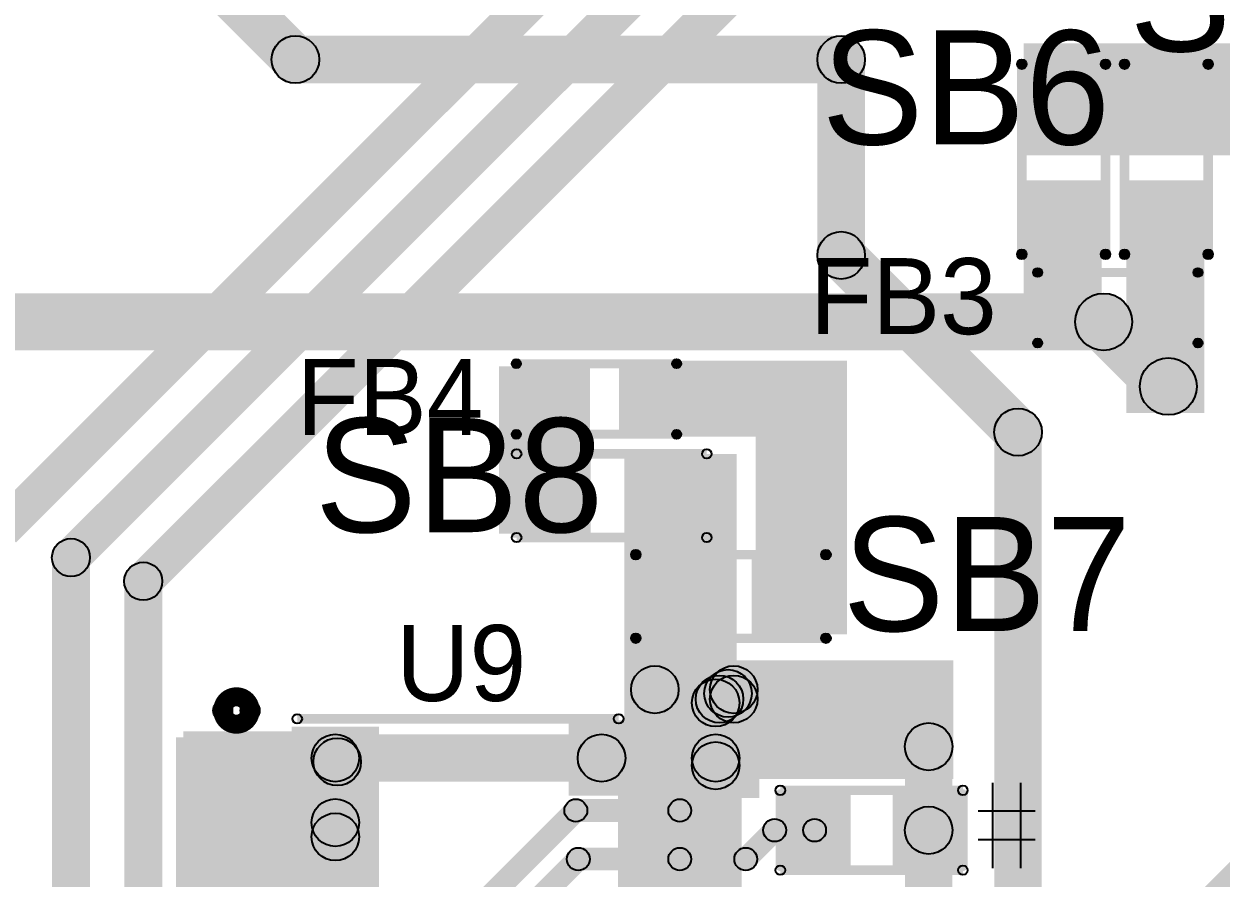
# Model space of a CAD drawing. Header units: millimetres. Extents: x -1.37 to 1.18, y -0.07 to 2.63.
# Drawn here: x -0.851 to -0.221, y 1.713 to 2.163 of the extents above; entities that cross this region are included whole.
import ezdxf

# ---------------------------------------------------------------- set-up
doc = ezdxf.new("R2010")
doc.units = ezdxf.units.MM
doc.header["$MEASUREMENT"] = 0
for name, color, linetype in [('BottomLayer', 5, 'Continuous'), ('BottomPaste', 16, 'Continuous'), ('BottomSolder', 6, 'Continuous'), ('TopLayer', 1, 'Continuous'), ('TopOverlay', 2, 'Continuous'), ('TopPaste', 8, 'Continuous'), ('TopSolder', 216, 'Continuous'), ('ViaHoleLayer', 16, 'Continuous')]:
    doc.layers.add(name, color=color, linetype=linetype)

# ---------------------------------------------------------------- blocks, each defined once
blk = doc.blocks.new('S______B______7')
at = {"layer": 'TopLayer'}
for points in [[(-0.045, -0.0175), (-0.045, 0.0175), (-0.015, 0.0175), (-0.015, -0.0175)], [(0.015, -0.0175), (0.015, 0.0175), (0.045, 0.0175), (0.045, -0.0175)]]:
    blk.add_hatch(color=1, dxfattribs=at).paths.add_polyline_path(points)
at = {"layer": 'TopOverlay'}
h = blk.add_hatch(color=2, dxfattribs=at)
edge = h.paths.add_edge_path()
edge.add_arc((-0.05, 0.022), 0.0025, 0, 360)
h = blk.add_hatch(color=2, dxfattribs=at)
edge = h.paths.add_edge_path()
edge.add_arc((-0.05, 0.022), 0.0025, 0, 360)
for points in [[(-0.0475, -0.022), (-0.0525, -0.022), (-0.0525, 0.022), (-0.0475, 0.022)], [(-0.05, 0.0195), (-0.05, 0.0245), (0.05, 0.0245), (0.05, 0.0195)], [(0.0525, -0.022), (0.0475, -0.022), (0.0475, 0.022), (0.0525, 0.022)], [(-0.05, -0.0245), (-0.05, -0.0195), (0.05, -0.0195), (0.05, -0.0245)]]:
    blk.add_hatch(color=2, dxfattribs=at).paths.add_polyline_path(points)
h = blk.add_hatch(color=2, dxfattribs=at)
edge = h.paths.add_edge_path()
edge.add_arc((0.05, 0.022), 0.0025, 0, 360)
h = blk.add_hatch(color=2, dxfattribs=at)
edge = h.paths.add_edge_path()
edge.add_arc((0.05, 0.022), 0.0025, 0, 360)
h = blk.add_hatch(color=2, dxfattribs=at)
edge = h.paths.add_edge_path()
edge.add_arc((-0.05, -0.022), 0.0025, 0, 360)
h = blk.add_hatch(color=2, dxfattribs=at)
edge = h.paths.add_edge_path()
edge.add_arc((-0.05, -0.022), 0.0025, 0, 360)
h = blk.add_hatch(color=2, dxfattribs=at)
edge = h.paths.add_edge_path()
edge.add_arc((0.05, -0.022), 0.0025, 0, 360)
h = blk.add_hatch(color=2, dxfattribs=at)
edge = h.paths.add_edge_path()
edge.add_arc((0.05, -0.022), 0.0025, 0, 360)
at = {"layer": 'TopPaste'}
for points in [[(-0.045, -0.0175), (-0.045, 0.0175), (-0.015, 0.0175), (-0.015, -0.0175)], [(0.015, -0.0175), (0.015, 0.0175), (0.045, 0.0175), (0.045, -0.0175)]]:
    blk.add_hatch(color=8, dxfattribs=at).paths.add_polyline_path(points)
at = {"layer": 'TopSolder'}
for points in [[(-0.049, -0.0215), (-0.049, 0.0215), (-0.011, 0.0215), (-0.011, -0.0215)], [(0.011, -0.0215), (0.011, 0.0215), (0.049, 0.0215), (0.049, -0.0215)]]:
    blk.add_hatch(color=216, dxfattribs=at).paths.add_polyline_path(points)
at = {"layer": 'TopOverlay'}
for centre in [(-0.05, 0.022), (-0.05, 0.022), (0.05, 0.022), (0.05, 0.022), (-0.05, -0.022), (-0.05, -0.022), (0.05, -0.022), (0.05, -0.022)]:
    blk.add_circle(centre, 0.0025, dxfattribs=at)
blk = doc.blocks.new('S______B______8')
at = {"layer": 'TopLayer'}
for points in [[(-0.045, -0.0175), (-0.045, 0.0175), (-0.015, 0.0175), (-0.015, -0.0175)], [(0.015, -0.0175), (0.015, 0.0175), (0.045, 0.0175), (0.045, -0.0175)]]:
    blk.add_hatch(color=1, dxfattribs=at).paths.add_polyline_path(points)
at = {"layer": 'TopOverlay'}
h = blk.add_hatch(color=2, dxfattribs=at)
edge = h.paths.add_edge_path()
edge.add_arc((-0.05, 0.022), 0.0025, 0, 360)
h = blk.add_hatch(color=2, dxfattribs=at)
edge = h.paths.add_edge_path()
edge.add_arc((-0.05, 0.022), 0.0025, 0, 360)
for points in [[(-0.0525, 0.022), (-0.0475, 0.022), (-0.0475, -0.022), (-0.0525, -0.022)], [(0.05, 0.0245), (0.05, 0.0195), (-0.05, 0.0195), (-0.05, 0.0245)], [(0.0475, 0.022), (0.0525, 0.022), (0.0525, -0.022), (0.0475, -0.022)], [(0.05, -0.0195), (0.05, -0.0245), (-0.05, -0.0245), (-0.05, -0.0195)]]:
    blk.add_hatch(color=2, dxfattribs=at).paths.add_polyline_path(points)
h = blk.add_hatch(color=2, dxfattribs=at)
edge = h.paths.add_edge_path()
edge.add_arc((0.05, 0.022), 0.0025, 0, 360)
h = blk.add_hatch(color=2, dxfattribs=at)
edge = h.paths.add_edge_path()
edge.add_arc((0.05, 0.022), 0.0025, 0, 360)
h = blk.add_hatch(color=2, dxfattribs=at)
edge = h.paths.add_edge_path()
edge.add_arc((-0.05, -0.022), 0.0025, 0, 360)
h = blk.add_hatch(color=2, dxfattribs=at)
edge = h.paths.add_edge_path()
edge.add_arc((-0.05, -0.022), 0.0025, 0, 360)
h = blk.add_hatch(color=2, dxfattribs=at)
edge = h.paths.add_edge_path()
edge.add_arc((0.05, -0.022), 0.0025, 0, 360)
h = blk.add_hatch(color=2, dxfattribs=at)
edge = h.paths.add_edge_path()
edge.add_arc((0.05, -0.022), 0.0025, 0, 360)
at = {"layer": 'TopPaste'}
for points in [[(-0.045, -0.0175), (-0.045, 0.0175), (-0.015, 0.0175), (-0.015, -0.0175)], [(0.015, -0.0175), (0.015, 0.0175), (0.045, 0.0175), (0.045, -0.0175)]]:
    blk.add_hatch(color=8, dxfattribs=at).paths.add_polyline_path(points)
at = {"layer": 'TopSolder'}
for points in [[(-0.049, -0.0215), (-0.049, 0.0215), (-0.011, 0.0215), (-0.011, -0.0215)], [(0.011, -0.0215), (0.011, 0.0215), (0.049, 0.0215), (0.049, -0.0215)]]:
    blk.add_hatch(color=216, dxfattribs=at).paths.add_polyline_path(points)
at = {"layer": 'TopOverlay'}
for centre in [(-0.05, 0.022), (-0.05, 0.022), (0.05, 0.022), (0.05, 0.022), (-0.05, -0.022), (-0.05, -0.022), (0.05, -0.022), (0.05, -0.022)]:
    blk.add_circle(centre, 0.0025, dxfattribs=at)
blk = doc.blocks.new('S______B______9')
at = {"layer": 'TopLayer'}
for points in [[(-0.045, -0.0175), (-0.045, 0.0175), (-0.015, 0.0175), (-0.015, -0.0175)], [(0.015, -0.0175), (0.015, 0.0175), (0.045, 0.0175), (0.045, -0.0175)]]:
    blk.add_hatch(color=1, dxfattribs=at).paths.add_polyline_path(points)
at = {"layer": 'TopOverlay'}
h = blk.add_hatch(color=2, dxfattribs=at)
edge = h.paths.add_edge_path()
edge.add_arc((-0.05, 0.022), 0.0025, 0, 360)
h = blk.add_hatch(color=2, dxfattribs=at)
edge = h.paths.add_edge_path()
edge.add_arc((-0.05, 0.022), 0.0025, 0, 360)
for points in [[(-0.0525, 0.022), (-0.0475, 0.022), (-0.0475, -0.022), (-0.0525, -0.022)], [(-0.05, 0.0195), (-0.05, 0.0245), (0.05, 0.0245), (0.05, 0.0195)], [(0.0475, 0.022), (0.0525, 0.022), (0.0525, -0.022), (0.0475, -0.022)], [(-0.05, -0.0245), (-0.05, -0.0195), (0.05, -0.0195), (0.05, -0.0245)]]:
    blk.add_hatch(color=2, dxfattribs=at).paths.add_polyline_path(points)
h = blk.add_hatch(color=2, dxfattribs=at)
edge = h.paths.add_edge_path()
edge.add_arc((0.05, 0.022), 0.0025, 0, 360)
h = blk.add_hatch(color=2, dxfattribs=at)
edge = h.paths.add_edge_path()
edge.add_arc((0.05, 0.022), 0.0025, 0, 360)
h = blk.add_hatch(color=2, dxfattribs=at)
edge = h.paths.add_edge_path()
edge.add_arc((-0.05, -0.022), 0.0025, 0, 360)
h = blk.add_hatch(color=2, dxfattribs=at)
edge = h.paths.add_edge_path()
edge.add_arc((-0.05, -0.022), 0.0025, 0, 360)
h = blk.add_hatch(color=2, dxfattribs=at)
edge = h.paths.add_edge_path()
edge.add_arc((0.05, -0.022), 0.0025, 0, 360)
h = blk.add_hatch(color=2, dxfattribs=at)
edge = h.paths.add_edge_path()
edge.add_arc((0.05, -0.022), 0.0025, 0, 360)
at = {"layer": 'TopPaste'}
for points in [[(-0.045, -0.0175), (-0.045, 0.0175), (-0.015, 0.0175), (-0.015, -0.0175)], [(0.015, -0.0175), (0.015, 0.0175), (0.045, 0.0175), (0.045, -0.0175)]]:
    blk.add_hatch(color=8, dxfattribs=at).paths.add_polyline_path(points)
at = {"layer": 'TopSolder'}
for points in [[(-0.049, -0.0215), (-0.049, 0.0215), (-0.011, 0.0215), (-0.011, -0.0215)], [(0.011, -0.0215), (0.011, 0.0215), (0.049, 0.0215), (0.049, -0.0215)]]:
    blk.add_hatch(color=216, dxfattribs=at).paths.add_polyline_path(points)
at = {"layer": 'TopOverlay'}
for centre in [(-0.05, 0.022), (-0.05, 0.022), (0.05, 0.022), (0.05, 0.022), (-0.05, -0.022), (-0.05, -0.022), (0.05, -0.022), (0.05, -0.022)]:
    blk.add_circle(centre, 0.0025, dxfattribs=at)
blk = doc.blocks.new('S______B______10')
at = {"layer": 'TopLayer'}
for points in [[(-0.045, -0.0175), (-0.045, 0.0175), (-0.015, 0.0175), (-0.015, -0.0175)], [(0.015, -0.0175), (0.015, 0.0175), (0.045, 0.0175), (0.045, -0.0175)]]:
    blk.add_hatch(color=1, dxfattribs=at).paths.add_polyline_path(points)
at = {"layer": 'TopOverlay'}
h = blk.add_hatch(color=2, dxfattribs=at)
edge = h.paths.add_edge_path()
edge.add_arc((-0.05, 0.022), 0.0025, 0, 360)
h = blk.add_hatch(color=2, dxfattribs=at)
edge = h.paths.add_edge_path()
edge.add_arc((-0.05, 0.022), 0.0025, 0, 360)
for points in [[(-0.0525, 0.022), (-0.0475, 0.022), (-0.0475, -0.022), (-0.0525, -0.022)], [(-0.05, 0.0195), (-0.05, 0.0245), (0.05, 0.0245), (0.05, 0.0195)], [(0.0475, 0.022), (0.0525, 0.022), (0.0525, -0.022), (0.0475, -0.022)], [(-0.05, -0.0245), (-0.05, -0.0195), (0.05, -0.0195), (0.05, -0.0245)]]:
    blk.add_hatch(color=2, dxfattribs=at).paths.add_polyline_path(points)
h = blk.add_hatch(color=2, dxfattribs=at)
edge = h.paths.add_edge_path()
edge.add_arc((0.05, 0.022), 0.0025, 0, 360)
h = blk.add_hatch(color=2, dxfattribs=at)
edge = h.paths.add_edge_path()
edge.add_arc((0.05, 0.022), 0.0025, 0, 360)
h = blk.add_hatch(color=2, dxfattribs=at)
edge = h.paths.add_edge_path()
edge.add_arc((-0.05, -0.022), 0.0025, 0, 360)
h = blk.add_hatch(color=2, dxfattribs=at)
edge = h.paths.add_edge_path()
edge.add_arc((-0.05, -0.022), 0.0025, 0, 360)
h = blk.add_hatch(color=2, dxfattribs=at)
edge = h.paths.add_edge_path()
edge.add_arc((0.05, -0.022), 0.0025, 0, 360)
h = blk.add_hatch(color=2, dxfattribs=at)
edge = h.paths.add_edge_path()
edge.add_arc((0.05, -0.022), 0.0025, 0, 360)
at = {"layer": 'TopPaste'}
for points in [[(-0.045, -0.0175), (-0.045, 0.0175), (-0.015, 0.0175), (-0.015, -0.0175)], [(0.015, -0.0175), (0.015, 0.0175), (0.045, 0.0175), (0.045, -0.0175)]]:
    blk.add_hatch(color=8, dxfattribs=at).paths.add_polyline_path(points)
at = {"layer": 'TopSolder'}
for points in [[(-0.049, -0.0215), (-0.049, 0.0215), (-0.011, 0.0215), (-0.011, -0.0215)], [(0.011, -0.0215), (0.011, 0.0215), (0.049, 0.0215), (0.049, -0.0215)]]:
    blk.add_hatch(color=216, dxfattribs=at).paths.add_polyline_path(points)
at = {"layer": 'TopOverlay'}
for centre in [(-0.05, 0.022), (-0.05, 0.022), (0.05, 0.022), (0.05, 0.022), (-0.05, -0.022), (-0.05, -0.022), (0.05, -0.022), (0.05, -0.022)]:
    blk.add_circle(centre, 0.0025, dxfattribs=at)
blk = doc.blocks.new('MPZ1608S121ATDH5_50')
at = {"layer": 'TopLayer'}
for points in [[(-0.03937, 0.01575), (-0.01575, 0.01575), (-0.01575, -0.01575), (-0.03937, -0.01575)], [(0.01575, 0.01575), (0.03937, 0.01575), (0.03937, -0.01575), (0.01575, -0.01575)]]:
    blk.add_hatch(color=1, dxfattribs=at).paths.add_polyline_path(points)
at = {"layer": 'TopOverlay'}
h = blk.add_hatch(color=2, dxfattribs=at)
edge = h.paths.add_edge_path()
edge.add_arc((-0.042, 0.01869), 0.00236, 0, 360)
h = blk.add_hatch(color=2, dxfattribs=at)
edge = h.paths.add_edge_path()
edge.add_arc((-0.042, 0.01869), 0.00236, 0, 360)
for points in [[(0.04226, 0.02105), (0.04226, 0.01633), (-0.042, 0.01633), (-0.042, 0.02105)], [(-0.04436, 0.01869), (-0.03964, 0.01869), (-0.03964, -0.01844), (-0.04436, -0.01844)], [(0.0399, 0.01869), (0.04462, 0.01869), (0.04462, -0.01844), (0.0399, -0.01844)], [(0.04226, -0.01607), (0.04226, -0.0208), (-0.042, -0.0208), (-0.042, -0.01607)]]:
    blk.add_hatch(color=2, dxfattribs=at).paths.add_polyline_path(points)
h = blk.add_hatch(color=2, dxfattribs=at)
edge = h.paths.add_edge_path()
edge.add_arc((0.04226, 0.01869), 0.00236, 0, 360)
h = blk.add_hatch(color=2, dxfattribs=at)
edge = h.paths.add_edge_path()
edge.add_arc((0.04226, 0.01869), 0.00236, 0, 360)
h = blk.add_hatch(color=2, dxfattribs=at)
edge = h.paths.add_edge_path()
edge.add_arc((-0.042, -0.01844), 0.00236, 0, 360)
h = blk.add_hatch(color=2, dxfattribs=at)
edge = h.paths.add_edge_path()
edge.add_arc((-0.042, -0.01844), 0.00236, 0, 360)
h = blk.add_hatch(color=2, dxfattribs=at)
edge = h.paths.add_edge_path()
edge.add_arc((0.04226, -0.01844), 0.00236, 0, 360)
h = blk.add_hatch(color=2, dxfattribs=at)
edge = h.paths.add_edge_path()
edge.add_arc((0.04226, -0.01844), 0.00236, 0, 360)
at = {"layer": 'TopPaste'}
for points in [[(-0.03937, 0.01575), (-0.01575, 0.01575), (-0.01575, -0.01575), (-0.03937, -0.01575)], [(0.01575, 0.01575), (0.03937, 0.01575), (0.03937, -0.01575), (0.01575, -0.01575)]]:
    blk.add_hatch(color=8, dxfattribs=at).paths.add_polyline_path(points)
at = {"layer": 'TopSolder'}
for points in [[(-0.04337, 0.01975), (-0.01175, 0.01975), (-0.01175, -0.01975), (-0.04337, -0.01975)], [(0.01175, 0.01975), (0.04337, 0.01975), (0.04337, -0.01975), (0.01175, -0.01975)]]:
    blk.add_hatch(color=216, dxfattribs=at).paths.add_polyline_path(points)
at = {"layer": 'TopOverlay'}
for centre in [(-0.042, 0.01869), (-0.042, 0.01869), (0.04226, 0.01869), (0.04226, 0.01869), (-0.042, -0.01844), (-0.042, -0.01844), (0.04226, -0.01844), (0.04226, -0.01844)]:
    blk.add_circle(centre, 0.00236, dxfattribs=at)
blk = doc.blocks.new('MPZ1608S121ATDH5_51')
at = {"layer": 'TopLayer'}
for points in [[(-0.03937, 0.01575), (-0.01575, 0.01575), (-0.01575, -0.01575), (-0.03937, -0.01575)], [(0.01575, 0.01575), (0.03937, 0.01575), (0.03937, -0.01575), (0.01575, -0.01575)]]:
    blk.add_hatch(color=1, dxfattribs=at).paths.add_polyline_path(points)
at = {"layer": 'TopOverlay'}
h = blk.add_hatch(color=2, dxfattribs=at)
edge = h.paths.add_edge_path()
edge.add_arc((-0.042, 0.01869), 0.00236, 0, 360)
h = blk.add_hatch(color=2, dxfattribs=at)
edge = h.paths.add_edge_path()
edge.add_arc((-0.042, 0.01869), 0.00236, 0, 360)
for points in [[(0.04226, 0.02105), (0.04226, 0.01633), (-0.042, 0.01633), (-0.042, 0.02105)], [(-0.04436, 0.01869), (-0.03964, 0.01869), (-0.03964, -0.01844), (-0.04436, -0.01844)], [(0.0399, 0.01869), (0.04462, 0.01869), (0.04462, -0.01844), (0.0399, -0.01844)], [(0.04226, -0.01607), (0.04226, -0.0208), (-0.042, -0.0208), (-0.042, -0.01607)]]:
    blk.add_hatch(color=2, dxfattribs=at).paths.add_polyline_path(points)
h = blk.add_hatch(color=2, dxfattribs=at)
edge = h.paths.add_edge_path()
edge.add_arc((0.04226, 0.01869), 0.00236, 0, 360)
h = blk.add_hatch(color=2, dxfattribs=at)
edge = h.paths.add_edge_path()
edge.add_arc((0.04226, 0.01869), 0.00236, 0, 360)
h = blk.add_hatch(color=2, dxfattribs=at)
edge = h.paths.add_edge_path()
edge.add_arc((-0.042, -0.01844), 0.00236, 0, 360)
h = blk.add_hatch(color=2, dxfattribs=at)
edge = h.paths.add_edge_path()
edge.add_arc((-0.042, -0.01844), 0.00236, 0, 360)
h = blk.add_hatch(color=2, dxfattribs=at)
edge = h.paths.add_edge_path()
edge.add_arc((0.04226, -0.01844), 0.00236, 0, 360)
h = blk.add_hatch(color=2, dxfattribs=at)
edge = h.paths.add_edge_path()
edge.add_arc((0.04226, -0.01844), 0.00236, 0, 360)
at = {"layer": 'TopPaste'}
for points in [[(-0.03937, 0.01575), (-0.01575, 0.01575), (-0.01575, -0.01575), (-0.03937, -0.01575)], [(0.01575, 0.01575), (0.03937, 0.01575), (0.03937, -0.01575), (0.01575, -0.01575)]]:
    blk.add_hatch(color=8, dxfattribs=at).paths.add_polyline_path(points)
at = {"layer": 'TopSolder'}
for points in [[(-0.04337, 0.01975), (-0.01175, 0.01975), (-0.01175, -0.01975), (-0.04337, -0.01975)], [(0.01175, 0.01975), (0.04337, 0.01975), (0.04337, -0.01975), (0.01175, -0.01975)]]:
    blk.add_hatch(color=216, dxfattribs=at).paths.add_polyline_path(points)
at = {"layer": 'TopOverlay'}
for centre in [(-0.042, 0.01869), (-0.042, 0.01869), (0.04226, 0.01869), (0.04226, 0.01869), (-0.042, -0.01844), (-0.042, -0.01844), (0.04226, -0.01844), (0.04226, -0.01844)]:
    blk.add_circle(centre, 0.00236, dxfattribs=at)
blk = doc.blocks.new('8_TSSOP_75')
at = {"layer": 'TopLayer'}
for points in [[(-0.14469, 0.04724), (-0.0876, 0.04724), (-0.0876, 0.02953), (-0.14469, 0.02953)], [(0.0876, 0.04724), (0.14469, 0.04724), (0.14469, 0.02953), (0.0876, 0.02953)], [(-0.14469, 0.02165), (-0.0876, 0.02165), (-0.0876, 0.00394), (-0.14469, 0.00394)], [(0.0876, 0.02165), (0.14469, 0.02165), (0.14469, 0.00394), (0.0876, 0.00394)], [(-0.14469, -0.00394), (-0.0876, -0.00394), (-0.0876, -0.02165), (-0.14469, -0.02165)], [(0.0876, -0.00394), (0.14469, -0.00394), (0.14469, -0.02165), (0.0876, -0.02165)], [(-0.14469, -0.02953), (-0.0876, -0.02953), (-0.0876, -0.04724), (-0.14469, -0.04724)], [(0.0876, -0.02953), (0.14469, -0.02953), (0.14469, -0.04724), (0.0876, -0.04724)]]:
    blk.add_hatch(color=1, dxfattribs=at).paths.add_polyline_path(points)
at = {"layer": 'TopOverlay'}
h = blk.add_hatch(color=2, dxfattribs=at)
edge = h.paths.add_edge_path()
edge.add_arc((-0.12421, 0.06537), 0.005, 0, 360)
h = blk.add_hatch(color=2, dxfattribs=at)
edge = h.paths.add_edge_path()
edge.add_arc((-0.10979, 0.06537), 0.005, 0, 360)
h = blk.add_hatch(color=2, dxfattribs=at)
edge = h.paths.add_edge_path()
edge.add_arc((-0.085, 0.061), 0.0025, 0, 360)
for points in [[(-0.085, 0.0585), (-0.085, 0.0635), (0.084, 0.0635), (0.084, 0.0585)], [(-0.0835, -0.0645), (-0.0835, -0.0595), (0.0855, -0.0595), (0.0855, -0.0645)]]:
    blk.add_hatch(color=2, dxfattribs=at).paths.add_polyline_path(points)
h = blk.add_hatch(color=2, dxfattribs=at)
edge = h.paths.add_edge_path()
edge.add_arc((0.084, 0.061), 0.0025, 0, 360)
h = blk.add_hatch(color=2, dxfattribs=at)
edge = h.paths.add_edge_path()
edge.add_arc((-0.0835, -0.062), 0.0025, 0, 360)
h = blk.add_hatch(color=2, dxfattribs=at)
edge = h.paths.add_edge_path()
edge.add_arc((0.0855, -0.062), 0.0025, 0, 360)
at = {"layer": 'TopPaste'}
for points in [[(-0.14469, 0.04724), (-0.0876, 0.04724), (-0.0876, 0.02953), (-0.14469, 0.02953)], [(0.0876, 0.04724), (0.14469, 0.04724), (0.14469, 0.02953), (0.0876, 0.02953)], [(-0.14469, 0.02165), (-0.0876, 0.02165), (-0.0876, 0.00394), (-0.14469, 0.00394)], [(0.0876, 0.02165), (0.14469, 0.02165), (0.14469, 0.00394), (0.0876, 0.00394)], [(-0.14469, -0.00394), (-0.0876, -0.00394), (-0.0876, -0.02165), (-0.14469, -0.02165)], [(0.0876, -0.00394), (0.14469, -0.00394), (0.14469, -0.02165), (0.0876, -0.02165)], [(-0.14469, -0.02953), (-0.0876, -0.02953), (-0.0876, -0.04724), (-0.14469, -0.04724)], [(0.0876, -0.02953), (0.14469, -0.02953), (0.14469, -0.04724), (0.0876, -0.04724)]]:
    blk.add_hatch(color=8, dxfattribs=at).paths.add_polyline_path(points)
at = {"layer": 'TopSolder'}
for points in [[(-0.14869, 0.05124), (-0.0836, 0.05124), (-0.0836, 0.02553), (-0.14869, 0.02553)], [(0.0836, 0.05124), (0.14869, 0.05124), (0.14869, 0.02553), (0.0836, 0.02553)], [(-0.14869, 0.02565), (-0.0836, 0.02565), (-0.0836, -0.00006), (-0.14869, -0.00006)], [(0.0836, 0.02565), (0.14869, 0.02565), (0.14869, -0.00006), (0.0836, -0.00006)], [(-0.14869, 0.00006), (-0.0836, 0.00006), (-0.0836, -0.02565), (-0.14869, -0.02565)], [(0.0836, 0.00006), (0.14869, 0.00006), (0.14869, -0.02565), (0.0836, -0.02565)], [(-0.14869, -0.02553), (-0.0836, -0.02553), (-0.0836, -0.05124), (-0.14869, -0.05124)], [(0.0836, -0.02553), (0.14869, -0.02553), (0.14869, -0.05124), (0.0836, -0.05124)]]:
    blk.add_hatch(color=216, dxfattribs=at).paths.add_polyline_path(points)
at = {"layer": 'TopOverlay', "const_width": 0.01}
blk.add_lwpolyline([(-0.10979, 0.06537, 1), (-0.12421, 0.06537, 1)], format="xyb", close=True, dxfattribs=at)
at = {"layer": 'TopOverlay'}
for centre, radius in [((-0.12421, 0.06537), 0.005), ((-0.10979, 0.06537), 0.005), ((-0.085, 0.061), 0.0025), ((0.084, 0.061), 0.0025), ((-0.0835, -0.062), 0.0025), ((0.0855, -0.062), 0.0025)]:
    blk.add_circle(centre, radius, dxfattribs=at)
blk = doc.blocks.new('R__0603_80')
at = {"layer": 'TopLayer'}
for points in [[(-0.015, 0.0175), (-0.015, -0.0175), (-0.045, -0.0175), (-0.045, 0.0175)], [(0.045, 0.0175), (0.045, -0.0175), (0.015, -0.0175), (0.015, 0.0175)]]:
    blk.add_hatch(color=1, dxfattribs=at).paths.add_polyline_path(points)
at = {"layer": 'TopOverlay'}
h = blk.add_hatch(color=2, dxfattribs=at)
edge = h.paths.add_edge_path()
edge.add_arc((-0.048, 0.021), 0.0025, 0, 360)
h = blk.add_hatch(color=2, dxfattribs=at)
edge = h.paths.add_edge_path()
edge.add_arc((-0.048, 0.021), 0.0025, 0, 360)
for points in [[(-0.0455, -0.021), (-0.0505, -0.021), (-0.0505, 0.021), (-0.0455, 0.021)], [(-0.048, 0.0185), (-0.048, 0.0235), (0.048, 0.0235), (0.048, 0.0185)], [(0.0505, -0.021), (0.0455, -0.021), (0.0455, 0.021), (0.0505, 0.021)], [(-0.048, -0.0235), (-0.048, -0.0185), (0.048, -0.0185), (0.048, -0.0235)]]:
    blk.add_hatch(color=2, dxfattribs=at).paths.add_polyline_path(points)
h = blk.add_hatch(color=2, dxfattribs=at)
edge = h.paths.add_edge_path()
edge.add_arc((0.048, 0.021), 0.0025, 0, 360)
h = blk.add_hatch(color=2, dxfattribs=at)
edge = h.paths.add_edge_path()
edge.add_arc((0.048, 0.021), 0.0025, 0, 360)
h = blk.add_hatch(color=2, dxfattribs=at)
edge = h.paths.add_edge_path()
edge.add_arc((-0.048, -0.021), 0.0025, 0, 360)
h = blk.add_hatch(color=2, dxfattribs=at)
edge = h.paths.add_edge_path()
edge.add_arc((-0.048, -0.021), 0.0025, 0, 360)
h = blk.add_hatch(color=2, dxfattribs=at)
edge = h.paths.add_edge_path()
edge.add_arc((0.048, -0.021), 0.0025, 0, 360)
h = blk.add_hatch(color=2, dxfattribs=at)
edge = h.paths.add_edge_path()
edge.add_arc((0.048, -0.021), 0.0025, 0, 360)
at = {"layer": 'TopPaste'}
for points in [[(-0.015, 0.0175), (-0.015, -0.0175), (-0.045, -0.0175), (-0.045, 0.0175)], [(0.045, 0.0175), (0.045, -0.0175), (0.015, -0.0175), (0.015, 0.0175)]]:
    blk.add_hatch(color=8, dxfattribs=at).paths.add_polyline_path(points)
at = {"layer": 'TopSolder'}
for points in [[(-0.011, 0.0215), (-0.011, -0.0215), (-0.049, -0.0215), (-0.049, 0.0215)], [(0.049, 0.0215), (0.049, -0.0215), (0.011, -0.0215), (0.011, 0.0215)]]:
    blk.add_hatch(color=216, dxfattribs=at).paths.add_polyline_path(points)
at = {"layer": 'TopOverlay'}
for centre in [(-0.048, 0.021), (-0.048, 0.021), (0.048, 0.021), (0.048, 0.021), (-0.048, -0.021), (-0.048, -0.021), (0.048, -0.021), (0.048, -0.021)]:
    blk.add_circle(centre, 0.0025, dxfattribs=at)
blk = doc.blocks.new('C__0603_B_88')
at = {"layer": 'BottomLayer'}
for points in [[(-0.045, -0.0175), (-0.045, 0.0175), (-0.015, 0.0175), (-0.015, -0.0175)], [(0.015, -0.0175), (0.015, 0.0175), (0.045, 0.0175), (0.045, -0.0175)]]:
    blk.add_hatch(color=5, dxfattribs=at).paths.add_polyline_path(points)
at = {"layer": 'BottomPaste'}
for points in [[(-0.045, -0.0175), (-0.045, 0.0175), (-0.015, 0.0175), (-0.015, -0.0175)], [(0.015, -0.0175), (0.015, 0.0175), (0.045, 0.0175), (0.045, -0.0175)]]:
    blk.add_hatch(color=16, dxfattribs=at).paths.add_polyline_path(points)
at = {"layer": 'BottomSolder'}
for points in [[(-0.04736, -0.01986), (-0.04736, 0.01986), (-0.01264, 0.01986), (-0.01264, -0.01986)], [(0.01264, -0.01986), (0.01264, 0.01986), (0.04736, 0.01986), (0.04736, -0.01986)]]:
    blk.add_hatch(color=6, dxfattribs=at).paths.add_polyline_path(points)

msp = doc.modelspace()

# ---------------------------------------------------------------- hatches: boundary and pattern name
at = {"layer": 'BottomLayer'}
for points in [[(-0.75188, 2.1702), (-0.7342, 2.18788), (-0.69916, 2.15284), (-0.71684, 2.13516)], [(-0.708, 2.1315), (-0.708, 2.1565), (-0.421, 2.1565), (-0.421, 2.1315)], [(-0.901, 1.991), (-0.901, 2.021), (-0.283, 2.021), (-0.283, 1.991)], [(-0.29361, 1.99539), (-0.27239, 2.01661), (-0.23839, 1.98261), (-0.25961, 1.96139)], [(-0.519, 1.80003), (-0.519, 1.82503), (-0.4775, 1.82503), (-0.4775, 1.80003)], [(-0.504, 1.75553), (-0.464, 1.75553), (-0.464, 1.825), (-0.504, 1.825)], [(-0.48934, 1.80169), (-0.47166, 1.81937), (-0.46866, 1.81637), (-0.48634, 1.79869)], [(-0.485, 1.79503), (-0.485, 1.82003), (-0.4775, 1.82003), (-0.4775, 1.79503)], [(-0.47816, 1.79669), (-0.49584, 1.81437), (-0.49384, 1.81637), (-0.47616, 1.79869)], [(-0.4745, 1.77653), (-0.4995, 1.77653), (-0.4995, 1.80553), (-0.4745, 1.80553)], [(-0.71, 1.669), (-0.664, 1.669), (-0.664, 1.793), (-0.71, 1.793)], [(-0.687, 1.76403), (-0.687, 1.78903), (-0.547, 1.78903), (-0.547, 1.76403)], [(-0.4745, 1.77253), (-0.4995, 1.77253), (-0.4995, 1.77653), (-0.4745, 1.77653)]]:
    msp.add_hatch(color=5, dxfattribs=at).paths.add_polyline_path(points)
h = msp.add_hatch(color=5, dxfattribs=at)
edge = h.paths.add_edge_path()
edge.add_arc((-0.708, 2.144), 0.0125, 0, 360)
h = msp.add_hatch(color=5, dxfattribs=at)
edge = h.paths.add_edge_path()
edge.add_arc((-0.708, 2.144), 0.0125, 0, 360)
h = msp.add_hatch(color=5, dxfattribs=at)
edge = h.paths.add_edge_path()
edge.add_arc((-0.421, 2.144), 0.0125, 0, 360)
h = msp.add_hatch(color=5, dxfattribs=at)
edge = h.paths.add_edge_path()
edge.add_arc((-0.421, 2.144), 0.01181, 0, 360)
h = msp.add_hatch(color=5, dxfattribs=at)
edge = h.paths.add_edge_path()
edge.add_arc((-0.283, 2.006), 0.015, 0, 360)
h = msp.add_hatch(color=5, dxfattribs=at)
edge = h.paths.add_edge_path()
edge.add_arc((-0.283, 2.006), 0.015, 0, 360)
h = msp.add_hatch(color=5, dxfattribs=at)
edge = h.paths.add_edge_path()
edge.add_arc((-0.249, 1.972), 0.015, 0, 360)
h = msp.add_hatch(color=5, dxfattribs=at)
edge = h.paths.add_edge_path()
edge.add_arc((-0.249, 1.972), 0.01181, 0, 360)
h = msp.add_hatch(color=5, dxfattribs=at)
edge = h.paths.add_edge_path()
edge.add_arc((-0.455, 1.97053), 0.01181, 0, 360)
h = msp.add_hatch(color=5, dxfattribs=at)
edge = h.paths.add_edge_path()
edge.add_arc((-0.519, 1.81253), 0.0125, 0, 360)
h = msp.add_hatch(color=5, dxfattribs=at)
edge = h.paths.add_edge_path()
edge.add_arc((-0.519, 1.81253), 0.01181, 0, 360)
h = msp.add_hatch(color=5, dxfattribs=at)
edge = h.paths.add_edge_path()
edge.add_arc((-0.485, 1.80753), 0.0125, 0, 360)
h = msp.add_hatch(color=5, dxfattribs=at)
edge = h.paths.add_edge_path()
edge.add_arc((-0.485, 1.80753), 0.0125, 0, 360)
h = msp.add_hatch(color=5, dxfattribs=at)
edge = h.paths.add_edge_path()
edge.add_arc((-0.4805, 1.81053), 0.0125, 0, 360)
h = msp.add_hatch(color=5, dxfattribs=at)
edge = h.paths.add_edge_path()
edge.add_arc((-0.4775, 1.81253), 0.0125, 0, 360)
h = msp.add_hatch(color=5, dxfattribs=at)
edge = h.paths.add_edge_path()
edge.add_arc((-0.4775, 1.80753), 0.0125, 0, 360)
h = msp.add_hatch(color=5, dxfattribs=at)
edge = h.paths.add_edge_path()
edge.add_arc((-0.4775, 1.80753), 0.0125, 0, 360)
h = msp.add_hatch(color=5, dxfattribs=at)
edge = h.paths.add_edge_path()
edge.add_arc((-0.4775, 1.81253), 0.01181, 0, 360)
h = msp.add_hatch(color=5, dxfattribs=at)
edge = h.paths.add_edge_path()
edge.add_arc((-0.487, 1.80553), 0.0125, 0, 360)
h = msp.add_hatch(color=5, dxfattribs=at)
edge = h.paths.add_edge_path()
edge.add_arc((-0.487, 1.80553), 0.0125, 0, 360)
h = msp.add_hatch(color=5, dxfattribs=at)
edge = h.paths.add_edge_path()
edge.add_arc((-0.687, 1.77653), 0.0125, 0, 360)
h = msp.add_hatch(color=5, dxfattribs=at)
edge = h.paths.add_edge_path()
edge.add_arc((-0.687, 1.77653), 0.01181, 0, 360)
h = msp.add_hatch(color=5, dxfattribs=at)
edge = h.paths.add_edge_path()
edge.add_arc((-0.547, 1.77653), 0.0125, 0, 360)
h = msp.add_hatch(color=5, dxfattribs=at)
edge = h.paths.add_edge_path()
edge.add_arc((-0.487, 1.77653), 0.0125, 0, 360)
h = msp.add_hatch(color=5, dxfattribs=at)
edge = h.paths.add_edge_path()
edge.add_arc((-0.487, 1.77653), 0.0125, 0, 360)
h = msp.add_hatch(color=5, dxfattribs=at)
edge = h.paths.add_edge_path()
edge.add_arc((-0.487, 1.77253), 0.0125, 0, 360)
h = msp.add_hatch(color=5, dxfattribs=at)
edge = h.paths.add_edge_path()
edge.add_arc((-0.687, 1.73503), 0.01181, 0, 360)
at = {"layer": 'TopLayer'}
for points in [[(-0.85493, 1.88993), (-0.86907, 1.90407), (-0.39154, 2.3816), (-0.3774, 2.36746)], [(-0.81893, 1.87493), (-0.83307, 1.88907), (-0.37554, 2.3466), (-0.3614, 2.33246)], [(-0.78093, 1.86246), (-0.79507, 1.8766), (-0.36207, 2.3096), (-0.34793, 2.29546)], [(-0.325, 2.09353), (-0.078, 2.09353), (-0.078, 2.15253), (-0.325, 2.15253)], [(-0.4085, 2.041), (-0.4335, 2.041), (-0.4335, 2.144), (-0.4085, 2.144)], [(-0.325, 1.99353), (-0.284, 1.99353), (-0.284, 2.07853), (-0.325, 2.07853)], [(-0.271, 1.958), (-0.23, 1.958), (-0.23, 2.07853), (-0.271, 2.07853)], [(-0.42984, 2.03216), (-0.41216, 2.04984), (-0.31916, 1.95684), (-0.33684, 1.93916)], [(-0.536, 1.94553), (-0.418, 1.94553), (-0.418, 1.98553), (-0.536, 1.98553)], [(-0.466, 1.84153), (-0.418, 1.84153), (-0.418, 1.98553), (-0.466, 1.98553)], [(-0.601, 1.89453), (-0.553, 1.89453), (-0.553, 1.98253), (-0.601, 1.98253)], [(-0.3155, 1.647), (-0.3405, 1.647), (-0.3405, 1.948), (-0.3155, 1.948)], [(-0.535, 1.76553), (-0.476, 1.76553), (-0.476, 1.93653), (-0.535, 1.93653)], [(-0.816, 0.54553), (-0.836, 0.54553), (-0.836, 1.882), (-0.816, 1.882)], [(-0.778, 0.50853), (-0.798, 0.50853), (-0.798, 1.86953), (-0.778, 1.86953)], [(-0.487, 1.76553), (-0.362, 1.76553), (-0.362, 1.828), (-0.487, 1.828)], [(-0.767, 1.67853), (-0.665, 1.67853), (-0.665, 1.79053), (-0.767, 1.79053)], [(-0.3625, 1.73853), (-0.3875, 1.73853), (-0.3875, 1.78253), (-0.3625, 1.78253)], [(-0.6735, 1.69653), (-0.6985, 1.69653), (-0.6985, 1.77453), (-0.6735, 1.77453)], [(-0.60376, 1.69724), (-0.61224, 1.70573), (-0.56477, 1.7532), (-0.55629, 1.74471)], [(-0.56053, 1.74295), (-0.56053, 1.75495), (-0.50586, 1.75495), (-0.50586, 1.74295)], [(-0.456, 1.73253), (-0.456, 1.74453), (-0.435, 1.74453), (-0.435, 1.73253)], [(-0.6745, 1.73503), (-0.6995, 1.73503), (-0.6995, 1.74253), (-0.6745, 1.74253)], [(-0.46692, 1.71912), (-0.47541, 1.72761), (-0.46024, 1.74277), (-0.45176, 1.73429)], [(-0.3625, 1.68953), (-0.3875, 1.68953), (-0.3875, 1.73853), (-0.3625, 1.73853)], [(-0.6745, 1.69553), (-0.6995, 1.69553), (-0.6995, 1.73503), (-0.6745, 1.73503)], [(-0.58195, 1.69218), (-0.59043, 1.70067), (-0.56349, 1.72761), (-0.55501, 1.71912)], [(-0.55925, 1.71736), (-0.55925, 1.72936), (-0.50586, 1.72936), (-0.50586, 1.71736)], [(-0.50586, 1.71736), (-0.50586, 1.72936), (-0.47117, 1.72936), (-0.47117, 1.71736)], [(-0.40023, 1.52129), (-0.40871, 1.52977), (-0.20871, 1.72977), (-0.20023, 1.72129)]]:
    msp.add_hatch(color=1, dxfattribs=at).paths.add_polyline_path(points)
h = msp.add_hatch(color=1, dxfattribs=at)
edge = h.paths.add_edge_path()
edge.add_arc((-0.421, 2.144), 0.0125, 0, 360)
h = msp.add_hatch(color=1, dxfattribs=at)
edge = h.paths.add_edge_path()
edge.add_arc((-0.421, 2.144), 0.01181, 0, 360)
h = msp.add_hatch(color=1, dxfattribs=at)
edge = h.paths.add_edge_path()
edge.add_arc((-0.421, 2.041), 0.0125, 0, 360)
h = msp.add_hatch(color=1, dxfattribs=at)
edge = h.paths.add_edge_path()
edge.add_arc((-0.421, 2.041), 0.0125, 0, 360)
h = msp.add_hatch(color=1, dxfattribs=at)
edge = h.paths.add_edge_path()
edge.add_arc((-0.249, 1.972), 0.01181, 0, 360)
h = msp.add_hatch(color=1, dxfattribs=at)
edge = h.paths.add_edge_path()
edge.add_arc((-0.455, 1.97053), 0.01181, 0, 360)
h = msp.add_hatch(color=1, dxfattribs=at)
edge = h.paths.add_edge_path()
edge.add_arc((-0.328, 1.948), 0.0125, 0, 360)
h = msp.add_hatch(color=1, dxfattribs=at)
edge = h.paths.add_edge_path()
edge.add_arc((-0.328, 1.948), 0.0125, 0, 360)
h = msp.add_hatch(color=1, dxfattribs=at)
edge = h.paths.add_edge_path()
edge.add_arc((-0.826, 1.882), 0.01, 0, 360)
h = msp.add_hatch(color=1, dxfattribs=at)
edge = h.paths.add_edge_path()
edge.add_arc((-0.826, 1.882), 0.01, 0, 360)
h = msp.add_hatch(color=1, dxfattribs=at)
edge = h.paths.add_edge_path()
edge.add_arc((-0.788, 1.86953), 0.01, 0, 360)
h = msp.add_hatch(color=1, dxfattribs=at)
edge = h.paths.add_edge_path()
edge.add_arc((-0.788, 1.86953), 0.01, 0, 360)
h = msp.add_hatch(color=1, dxfattribs=at)
edge = h.paths.add_edge_path()
edge.add_arc((-0.519, 1.81253), 0.01181, 0, 360)
h = msp.add_hatch(color=1, dxfattribs=at)
edge = h.paths.add_edge_path()
edge.add_arc((-0.4775, 1.81253), 0.01181, 0, 360)
h = msp.add_hatch(color=1, dxfattribs=at)
edge = h.paths.add_edge_path()
edge.add_arc((-0.375, 1.78253), 0.0125, 0, 360)
h = msp.add_hatch(color=1, dxfattribs=at)
edge = h.paths.add_edge_path()
edge.add_arc((-0.687, 1.77653), 0.01181, 0, 360)
h = msp.add_hatch(color=1, dxfattribs=at)
edge = h.paths.add_edge_path()
edge.add_arc((-0.686, 1.77453), 0.0125, 0, 360)
h = msp.add_hatch(color=1, dxfattribs=at)
edge = h.paths.add_edge_path()
edge.add_arc((-0.687, 1.74253), 0.0125, 0, 360)
h = msp.add_hatch(color=1, dxfattribs=at)
edge = h.paths.add_edge_path()
edge.add_arc((-0.56053, 1.74895), 0.006, 0, 360)
h = msp.add_hatch(color=1, dxfattribs=at)
edge = h.paths.add_edge_path()
edge.add_arc((-0.56053, 1.74895), 0.006, 0, 360)
h = msp.add_hatch(color=1, dxfattribs=at)
edge = h.paths.add_edge_path()
edge.add_arc((-0.50586, 1.74895), 0.006, 0, 360)
h = msp.add_hatch(color=1, dxfattribs=at)
edge = h.paths.add_edge_path()
edge.add_arc((-0.375, 1.73853), 0.0125, 0, 360)
h = msp.add_hatch(color=1, dxfattribs=at)
edge = h.paths.add_edge_path()
edge.add_arc((-0.375, 1.73853), 0.0125, 0, 360)
h = msp.add_hatch(color=1, dxfattribs=at)
edge = h.paths.add_edge_path()
edge.add_arc((-0.687, 1.73503), 0.0125, 0, 360)
h = msp.add_hatch(color=1, dxfattribs=at)
edge = h.paths.add_edge_path()
edge.add_arc((-0.687, 1.73503), 0.0125, 0, 360)
h = msp.add_hatch(color=1, dxfattribs=at)
edge = h.paths.add_edge_path()
edge.add_arc((-0.687, 1.73503), 0.01181, 0, 360)
h = msp.add_hatch(color=1, dxfattribs=at)
edge = h.paths.add_edge_path()
edge.add_arc((-0.456, 1.73853), 0.006, 0, 360)
h = msp.add_hatch(color=1, dxfattribs=at)
edge = h.paths.add_edge_path()
edge.add_arc((-0.456, 1.73853), 0.006, 0, 360)
h = msp.add_hatch(color=1, dxfattribs=at)
edge = h.paths.add_edge_path()
edge.add_arc((-0.435, 1.73853), 0.006, 0, 360)
h = msp.add_hatch(color=1, dxfattribs=at)
edge = h.paths.add_edge_path()
edge.add_arc((-0.55925, 1.72336), 0.006, 0, 360)
h = msp.add_hatch(color=1, dxfattribs=at)
edge = h.paths.add_edge_path()
edge.add_arc((-0.55925, 1.72336), 0.006, 0, 360)
h = msp.add_hatch(color=1, dxfattribs=at)
edge = h.paths.add_edge_path()
edge.add_arc((-0.50586, 1.72336), 0.006, 0, 360)
h = msp.add_hatch(color=1, dxfattribs=at)
edge = h.paths.add_edge_path()
edge.add_arc((-0.50586, 1.72336), 0.006, 0, 360)
h = msp.add_hatch(color=1, dxfattribs=at)
edge = h.paths.add_edge_path()
edge.add_arc((-0.47117, 1.72336), 0.006, 0, 360)
h = msp.add_hatch(color=1, dxfattribs=at)
edge = h.paths.add_edge_path()
edge.add_arc((-0.47117, 1.72336), 0.006, 0, 360)
at = {"layer": 'ViaHoleLayer'}
h = msp.add_hatch(color=16, dxfattribs=at)
edge = h.paths.add_edge_path()
edge.add_arc((-0.421, 2.144), 0.00591, 0, 360)
h = msp.add_hatch(color=16, dxfattribs=at)
edge = h.paths.add_edge_path()
edge.add_arc((-0.249, 1.972), 0.00591, 0, 360)
h = msp.add_hatch(color=16, dxfattribs=at)
edge = h.paths.add_edge_path()
edge.add_arc((-0.455, 1.97053), 0.00591, 0, 360)
h = msp.add_hatch(color=16, dxfattribs=at)
edge = h.paths.add_edge_path()
edge.add_arc((-0.519, 1.81253), 0.00591, 0, 360)
h = msp.add_hatch(color=16, dxfattribs=at)
edge = h.paths.add_edge_path()
edge.add_arc((-0.4775, 1.81253), 0.00591, 0, 360)
h = msp.add_hatch(color=16, dxfattribs=at)
edge = h.paths.add_edge_path()
edge.add_arc((-0.687, 1.77653), 0.00591, 0, 360)
h = msp.add_hatch(color=16, dxfattribs=at)
edge = h.paths.add_edge_path()
edge.add_arc((-0.687, 1.73503), 0.00591, 0, 360)

# ---------------------------------------------------------------- linework, layer by layer
at = {"layer": 'BottomLayer'}
for centre, radius in [((-0.708, 2.144), 0.0125), ((-0.708, 2.144), 0.0125), ((-0.421, 2.144), 0.0125), ((-0.283, 2.006), 0.015), ((-0.283, 2.006), 0.015), ((-0.249, 1.972), 0.015), ((-0.519, 1.81253), 0.0125), ((-0.485, 1.80753), 0.0125), ((-0.485, 1.80753), 0.0125), ((-0.4805, 1.81053), 0.0125), ((-0.4775, 1.81253), 0.0125), ((-0.4775, 1.80753), 0.0125), ((-0.4775, 1.80753), 0.0125), ((-0.487, 1.80553), 0.0125), ((-0.487, 1.80553), 0.0125), ((-0.687, 1.77653), 0.0125), ((-0.547, 1.77653), 0.0125), ((-0.487, 1.77653), 0.0125), ((-0.487, 1.77653), 0.0125), ((-0.487, 1.77253), 0.0125)]:
    msp.add_circle(centre, radius, dxfattribs=at)
at = {"layer": 'TopLayer'}
for centre, radius in [((-0.421, 2.144), 0.0125), ((-0.421, 2.041), 0.0125), ((-0.421, 2.041), 0.0125), ((-0.328, 1.948), 0.0125), ((-0.328, 1.948), 0.0125), ((-0.826, 1.882), 0.01), ((-0.826, 1.882), 0.01), ((-0.788, 1.86953), 0.01), ((-0.788, 1.86953), 0.01), ((-0.375, 1.78253), 0.0125), ((-0.686, 1.77453), 0.0125), ((-0.687, 1.74253), 0.0125), ((-0.56053, 1.74895), 0.006), ((-0.56053, 1.74895), 0.006), ((-0.50586, 1.74895), 0.006), ((-0.375, 1.73853), 0.0125), ((-0.375, 1.73853), 0.0125), ((-0.687, 1.73503), 0.0125), ((-0.687, 1.73503), 0.0125), ((-0.456, 1.73853), 0.006), ((-0.456, 1.73853), 0.006), ((-0.435, 1.73853), 0.006), ((-0.55925, 1.72336), 0.006), ((-0.55925, 1.72336), 0.006), ((-0.50586, 1.72336), 0.006), ((-0.50586, 1.72336), 0.006), ((-0.47117, 1.72336), 0.006), ((-0.47117, 1.72336), 0.006)]:
    msp.add_circle(centre, radius, dxfattribs=at)
at = {"layer": 'TopOverlay'}
for p, q in [((-0.34149, 1.76351), (-0.34149, 1.71853)), ((-0.3265, 1.71853), (-0.3265, 1.76351)), ((-0.34149, 1.74852), (-0.34899, 1.74852)), ((-0.319, 1.74852), (-0.34149, 1.74852)), ((-0.319, 1.73352), (-0.34899, 1.73352))]:
    msp.add_line(p, q, dxfattribs=at)

# ---------------------------------------------------------------- block references
for name, p, rotation in [('S______B______9', (-0.304, 2.09153), 90), ('S______B______10', (-0.25, 2.09153), 90), ('MPZ1608S121ATDH5_51', (-0.27544, 2.01353), 180), ('MPZ1608S121ATDH5_50', (-0.54956, 1.96553), 180), ('S______B______7', (-0.54168, 1.91453), 360), ('S______B______8', (-0.479, 1.86153), 180), ('8_TSSOP_75', (-0.622, 1.73616), 360), ('C__0603_B_88', (-0.517, 1.77653), 180), ('R__0603_80', (-0.405, 1.73853), 360)]:
    msp.add_blockref(name, p, dxfattribs=dict(rotation=rotation))

# ---------------------------------------------------------------- texts
for s, height, p in [('SB5', 0.06, (-0.26943, 2.14834)), ('SB6', 0.06, (-0.43128, 2.09934)), ('FB3', 0.04, (-0.43732, 1.99953)), ('FB4', 0.04, (-0.70732, 1.94653)), ('SB8', 0.06, (-0.69773, 1.89534)), ('SB7', 0.06, (-0.42022, 1.84334)), ('U9', 0.04, (-0.655, 1.80653))]:
    msp.add_text(s, height=height, dxfattribs=at).set_placement(p)

doc.saveas('drawing.dxf')
